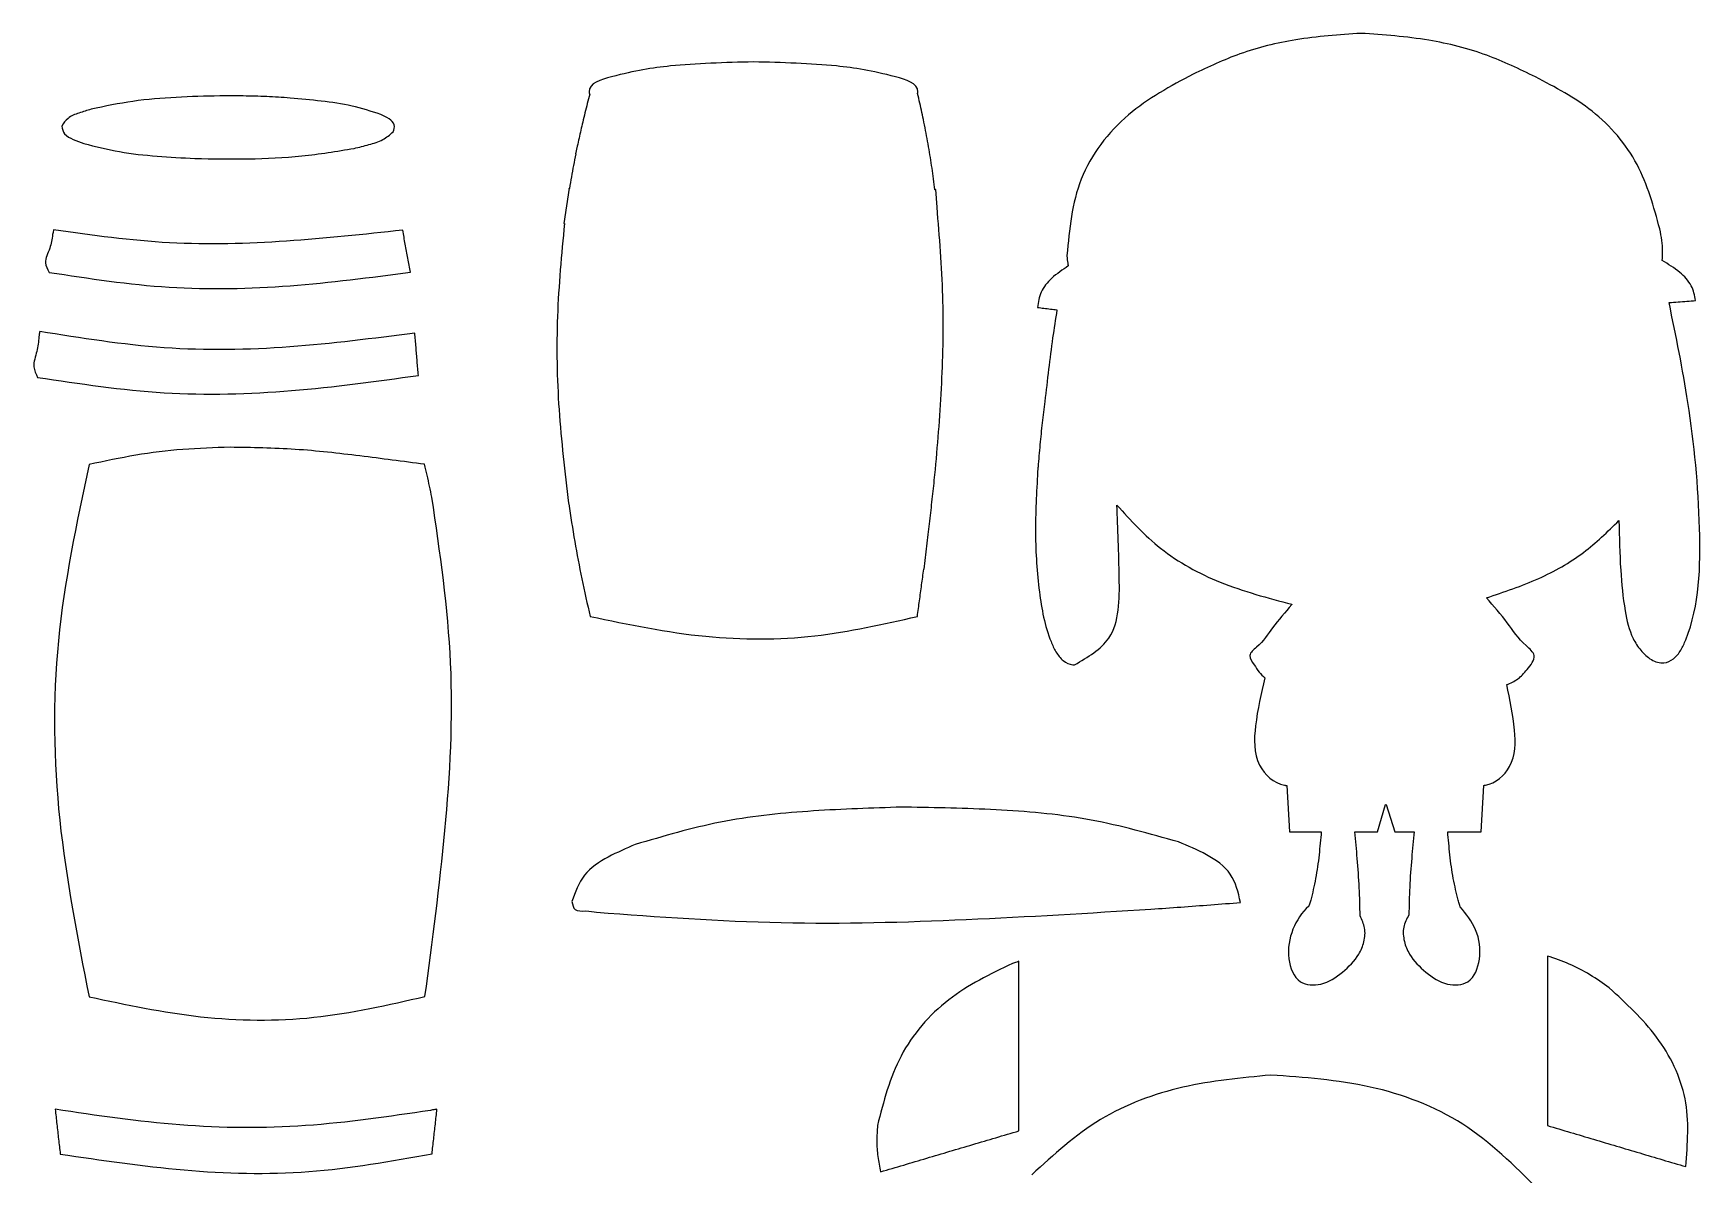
# Model space of a CAD drawing. Extents: x 20 to 557, y 92 to 795.
# Drawn here: x 20 to 557, y 427 to 795 of the extents above; entities that cross this region are included whole.
import ezdxf

# ---------------------------------------------------------------- set-up
doc = ezdxf.new("R2010")
doc.units = 0
doc.layers.add('Layer_1', color=7, linetype='CONTINUOUS')

msp = doc.modelspace()

# ---------------------------------------------------------------- linework, layer by layer
at = {"layer": 'Layer_1', "color": 7}
for points in [[(447.359752, 794.699029), (447.359752, 794.698909)], [(251.756184, 785.513197), (251.756184, 785.513197)], [(79.88836, 774.557576), (79.88836, 774.557576)], [(306.831184, 765.188197), (306.656184, 766.138197)], [(195.031184, 758.313197), (194.481184, 755.863197)], [(192.381184, 744.788197), (190.706184, 733.488199)], [(310.881184, 738.688197), (310.431184, 744.363197)], [(26.427609, 731.370271), (26.255449, 730.589015), (26.102649, 729.895271), (26.102649, 729.895335)], [(21.677609, 697.016767), (21.677609, 697.016767)], [(83.270464, 661.398863), (83.270464, 661.398903)], [(343.234752, 653.548911), (343.259712, 653.548911)], [(192.256184, 643.363199), (192.281144, 643.163199)], [(306.756144, 622.188199), (308.031144, 633.288199)], [(423.459712, 552.523991), (424.384712, 537.598991), (434.584712, 537.598991)], [(475.284752, 537.599031), (486.084752, 537.599031), (486.909752, 552.524031)], [(297.665496, 545.446391), (297.665496, 545.446351)], [(445.384752, 537.599031), (452.659752, 537.599031), (455.234752, 546.374031)], [(455.434752, 546.374031), (458.234752, 537.599031), (464.484752, 537.599031)], [(335.13392, 495.154831), (335.13392, 495.154831)], [(507.408048, 495.329191), (507.408048, 495.329191)], [(418.3338, 459.217503), (418.3338, 459.217503)], [(147.734752, 447.841727), (147.734752, 447.841767)]]:
    msp.add_lwpolyline(points, dxfattribs=at)
for points, knots in [([(447.359752, 794.698909), (440.334484, 794.216012), (427.144071, 793.309342), (408.843505, 788.842816), (398.277598, 783.881571), (393.309752, 781.548909)], [0, 0, 0, 0, 21.106871, 39.629571, 56.067037, 56.067037, 56.067037, 56.067037]), ([(503.559752, 780.674029), (498.400689, 783.159438), (487.436986, 788.441268), (468.398704, 793.224329), (454.667866, 794.186775), (447.359752, 794.699029)], [0, 0, 0, 0, 17.150532, 36.447188, 58.403937, 58.403937, 58.403937, 58.403937]), ([(251.756184, 785.513197), (242.525885, 785.264907), (226.634255, 784.837431), (211.219449, 782.279861), (198.652753, 778.660504), (198.870859, 775.558464), (198.934711, 775.307376), (198.998663, 775.145509), (199.031184, 775.063197)], [0, 0, 0, 0, 26.734444, 46.028179, 54.750852, 55.003907, 55.260337, 55.525654, 55.525654, 55.525654, 55.525654]), ([(304.606224, 775.313197), (304.620337, 775.368298), (304.648426, 775.477969), (304.674984, 775.645023), (304.812464, 778.681987), (292.341579, 782.268979), (276.870781, 784.842053), (260.982881, 785.266629), (251.756184, 785.513197)], [0, 0, 0, 0, 0.170549, 0.339455, 0.506955, 9.234995, 28.54057, 55.281487, 55.281487, 55.281487, 55.281487]), ([(393.309752, 781.548909), (386.05519, 777.66425), (371.219783, 769.720214), (355.08916, 748.663729), (353.478676, 731.590525), (352.684752, 723.173911)], [0, 0, 0, 0, 24.585378, 50.276518, 75.255455, 75.255455, 75.255455, 75.255455]), ([(543.584752, 731.724031), (541.637664, 738.856253), (537.705944, 753.258225), (522.867352, 770.554552), (509.890938, 777.355735), (503.559752, 780.674029)], [0, 0, 0, 0, 21.988251, 44.400495, 65.753577, 65.753577, 65.753577, 65.753577]), ([(79.88836, 774.557576), (75.214592, 774.439903), (65.887896, 774.205082), (51.996287, 773.103914), (42.955686, 771.203608), (38.475049, 770.261792)], [0, 0, 0, 0, 14.028313, 27.994075, 41.716885, 41.716885, 41.716885, 41.716885]), ([(102.566728, 773.864808), (100.05329, 774.026619), (95.022295, 774.350507), (87.458712, 774.571923), (82.41218, 774.562359), (79.88836, 774.557576)], [0, 0, 0, 0, 7.555535, 15.123454, 22.694701, 22.694701, 22.694701, 22.694701]), ([(131.761088, 768.577472), (128.694362, 769.571953), (122.447746, 771.597614), (112.586377, 772.955719), (105.915921, 773.560933), (102.566728, 773.864808)], [0, 0, 0, 0, 9.653799, 19.663828, 29.758037, 29.758037, 29.758037, 29.758037]), ([(199.031184, 775.063197), (198.768039, 774.072817), (198.242254, 772.093956), (197.496307, 769.117738), (196.806893, 766.263809), (196.171133, 763.533202), (195.585087, 760.925346), (195.215784, 759.183753), (195.031184, 758.313197)], [0, 0, 0, 0, 3.074194, 6.142494, 9.204564, 11.882166, 14.553355, 17.223075, 17.223075, 17.223075, 17.223075]), ([(306.631224, 766.138197), (306.420653, 767.155864), (305.998662, 769.195308), (305.321838, 772.253484), (304.845219, 774.291339), (304.606224, 775.313197)], [0, 0, 0, 0, 3.117648, 6.247883, 9.39617, 9.39617, 9.39617, 9.39617]), ([(38.475049, 770.261792), (37.183618, 769.866529), (34.657397, 769.093338), (31.004389, 767.743521), (29.633498, 765.73763), (29.013369, 764.830256)], [0, 0, 0, 0, 4.085334, 7.991492, 11.217977, 11.217977, 11.217977, 11.217977]), ([(135.77516, 762.960504), (136.019141, 763.731655), (136.544795, 765.393085), (134.303152, 767.402613), (132.649374, 768.166935), (131.761088, 768.577472)], [0, 0, 0, 0, 2.245513, 4.837917, 7.846176, 7.846176, 7.846176, 7.846176]), ([(29.013369, 764.830256), (29.236958, 763.938174), (29.742011, 761.923105), (32.861302, 760.418813), (34.990407, 759.634072), (36.096649, 759.226336)], [0, 0, 0, 0, 2.643137, 5.970425, 9.568941, 9.568941, 9.568941, 9.568941]), ([(123.188072, 757.658288), (124.769568, 758.040748), (127.887986, 758.794889), (132.394681, 760.118125), (134.698298, 762.055055), (135.77516, 762.960504)], [0, 0, 0, 0, 4.898503, 9.658941, 13.837717, 13.837717, 13.837717, 13.837717]), ([(306.656184, 766.138197), (306.65341, 766.138055), (306.647841, 766.13777), (306.639532, 766.138622), (306.63398, 766.138338), (306.631224, 766.138197)], [0, 0, 0, 0, 0.008323, 0.016707, 0.024976, 0.024976, 0.024976, 0.024976]), ([(310.206184, 744.338197), (309.897984, 746.643912), (309.278907, 751.275369), (308.164247, 758.229665), (307.27697, 762.861214), (306.831184, 765.188197)], [0, 0, 0, 0, 6.978531, 14.017672, 21.125282, 21.125282, 21.125282, 21.125282]), ([(36.096649, 759.226336), (39.935036, 758.258823), (47.704221, 756.300503), (59.745161, 755.056262), (67.852361, 754.624215), (71.917664, 754.407568)], [0, 0, 0, 0, 11.860941, 24.007443, 36.224279, 36.224279, 36.224279, 36.224279]), ([(71.917664, 754.407568), (77.666218, 754.305636), (89.152083, 754.101972), (106.325789, 754.884972), (117.590303, 756.737631), (123.188072, 757.658288)], [0, 0, 0, 0, 17.249518, 34.465304, 51.471536, 51.471536, 51.471536, 51.471536]), ([(194.531184, 755.863197), (194.289814, 754.631518), (193.807394, 752.169791), (193.143418, 748.468914), (192.735143, 745.997718), (192.531184, 744.763197)], [0, 0, 0, 0, 3.765277, 7.525571, 11.27932, 11.27932, 11.27932, 11.27932]), ([(194.481184, 755.863197), (194.486701, 755.862717), (194.497881, 755.861745), (194.514487, 755.864648), (194.525667, 755.863676), (194.531184, 755.863197)], [0, 0, 0, 0, 0.016552, 0.033542, 0.050095, 0.050095, 0.050095, 0.050095]), ([(192.531184, 744.763197), (192.514554, 744.766228), (192.481302, 744.772291), (192.43105, 744.779075), (192.397807, 744.785156), (192.381184, 744.788197)], [0, 0, 0, 0, 0.050708, 0.101388, 0.152078, 0.152078, 0.152078, 0.152078]), ([(310.431184, 744.363197), (310.40624, 744.360009), (310.356321, 744.35363), (310.28106, 744.347737), (310.231133, 744.341375), (310.206184, 744.338197)], [0, 0, 0, 0, 0.07543, 0.150956, 0.2264, 0.2264, 0.2264, 0.2264]), ([(308.006184, 633.288199), (308.28731, 635.614323), (308.849743, 640.268077), (309.626422, 647.259822), (311.05042, 661.152266), (312.616357, 682.085777), (313.212444, 710.307074), (311.663116, 729.16884), (310.881184, 738.688197)], [0, 0, 0, 0, 7.029117, 14.062779, 21.103972, 48.923832, 77.02847, 105.66542, 105.66542, 105.66542, 105.66542]), ([(138.827608, 731.295311), (126.359847, 729.964782), (101.430124, 727.304343), (63.707675, 726.198369), (38.849321, 729.646994), (26.427609, 731.370271)], [0, 0, 0, 0, 37.6251, 75.232701, 112.795153, 112.795153, 112.795153, 112.795153]), ([(141.277608, 717.745311), (141.002806, 719.2504), (140.4532, 722.260586), (139.654532, 726.780498), (139.103249, 729.790377), (138.827608, 731.295311)], [0, 0, 0, 0, 4.589903, 9.179832, 13.769727, 13.769727, 13.769727, 13.769727]), ([(190.906184, 733.438199), (189.966996, 723.490168), (188.08642, 703.5708), (188.663737, 673.389682), (191.054729, 653.405233), (192.256184, 643.363199)], [0, 0, 0, 0, 29.960475, 59.991139, 90.322699, 90.322699, 90.322699, 90.322699]), ([(190.706184, 733.488199), (190.728519, 733.483103), (190.773211, 733.472904), (190.839161, 733.453433), (190.883854, 733.443275), (190.906184, 733.438199)], [0, 0, 0, 0, 0.068711, 0.137495, 0.206178, 0.206178, 0.206178, 0.206178]), ([(544.359752, 721.549031), (544.426133, 722.552138), (544.56787, 724.693977), (544.282462, 728.109981), (543.825536, 730.4768), (543.584752, 731.724031)], [0, 0, 0, 0, 3.012844, 6.433043, 10.243171, 10.243171, 10.243171, 10.243171]), ([(26.102649, 729.895335), (25.891842, 728.415343), (25.453829, 725.340213), (23.08358, 721.256709), (24.449399, 718.739848), (24.996569, 717.731551)], [0, 0, 0, 0, 4.528385, 9.409084, 12.671256, 12.671256, 12.671256, 12.671256]), ([(353.134752, 719.798911), (351.283715, 718.559025), (347.888586, 716.284855), (344.006069, 711.691548), (343.465754, 708.134328), (343.209752, 706.448911)], [0, 0, 0, 0, 6.697559, 12.284506, 17.315126, 17.315126, 17.315126, 17.315126]), ([(352.684752, 723.173911), (352.711266, 722.773097), (352.762765, 721.994591), (352.913756, 720.867199), (353.062595, 720.147714), (353.134752, 719.798911)], [0, 0, 0, 0, 1.204881, 2.340253, 3.408612, 3.408612, 3.408612, 3.408612]), ([(555.134752, 708.649031), (554.787199, 710.29439), (554.043877, 713.81337), (549.853965, 718.198499), (546.305238, 720.362617), (544.359752, 721.549031)], [0, 0, 0, 0, 4.961689, 10.611714, 17.467853, 17.467853, 17.467853, 17.467853]), ([(24.996569, 717.731551), (37.838499, 715.756373), (63.535811, 711.803948), (102.647761, 712.770159), (128.401531, 716.086996), (141.277608, 717.745311)], [0, 0, 0, 0, 38.91356, 77.867878, 116.817306, 116.817306, 116.817306, 116.817306]), ([(546.584752, 707.974031), (547.546363, 708.048575), (549.461736, 708.197056), (552.311571, 708.424161), (554.199963, 708.574574), (555.134752, 708.649031)], [0, 0, 0, 0, 2.893486, 5.763356, 8.576606, 8.576606, 8.576606, 8.576606]), ([(343.209752, 706.448911), (343.898935, 706.356193), (345.285736, 706.169621), (347.377134, 705.90042), (348.780416, 705.732962), (349.484752, 705.648911)], [0, 0, 0, 0, 2.086174, 4.197884, 6.325873, 6.325873, 6.325873, 6.325873]), ([(349.484752, 705.648911), (349.006706, 702.635978), (347.997345, 696.274388), (346.756628, 686.422604), (345.979037, 679.588974), (345.584752, 676.123911)], [0, 0, 0, 0, 9.15135, 19.322416, 29.784843, 29.784843, 29.784843, 29.784843]), ([(530.434752, 637.774031), (530.543664, 632.448271), (530.742596, 622.720546), (532.017898, 610.016597), (533.959083, 601.066274), (537.36016, 595.900289), (540.56096, 592.83008), (544.681322, 591.421173), (548.273169, 593.137685), (550.482525, 596.004677), (556.399413, 609.287156), (557.094534, 637.083236), (553.720918, 673.213154), (548.785422, 697.25438), (546.584752, 707.974031)], [0, 0, 0, 0, 15.960037, 29.151681, 38.42613, 42.939317, 47.490989, 51.644378, 54.991805, 58.667054, 62.320857, 98.45962, 139.173056, 171.934486, 171.934486, 171.934486, 171.934486]), ([(21.927609, 698.691767), (21.899827, 698.505656), (21.844264, 698.133435), (21.760954, 697.575099), (21.70539, 697.202878), (21.677609, 697.016767)], [0, 0, 0, 0, 0.564519, 1.129035, 1.693554, 1.693554, 1.693554, 1.693554]), ([(142.727608, 698.191767), (129.349285, 696.454927), (102.589131, 692.980792), (61.931927, 692.260428), (35.257691, 696.548741), (21.927609, 698.691767)], [0, 0, 0, 0, 40.469955, 80.950523, 121.388407, 121.388407, 121.388407, 121.388407]), ([(143.852608, 684.541767), (143.726296, 686.058328), (143.473671, 689.091456), (143.115474, 693.642835), (142.856896, 696.67546), (142.727608, 698.191767)], [0, 0, 0, 0, 4.565433, 9.130883, 13.696296, 13.696296, 13.696296, 13.696296]), ([(21.677609, 697.016767), (21.545017, 695.438554), (21.272478, 692.194571), (19.381872, 687.73515), (20.719104, 685.041703), (21.277609, 683.916767)], [0, 0, 0, 0, 4.784015, 9.833443, 13.454895, 13.454895, 13.454895, 13.454895]), ([(21.277609, 683.916767), (34.813102, 681.865502), (61.910427, 677.75898), (103.155508, 678.900145), (130.286348, 682.661149), (143.852608, 684.541767)], [0, 0, 0, 0, 41.002234, 82.084253, 123.17136, 123.17136, 123.17136, 123.17136]), ([(345.584752, 676.123911), (345.295049, 673.838671), (344.70828, 669.210105), (343.968241, 662.184176), (343.580237, 657.439422), (343.384752, 655.048911)], [0, 0, 0, 0, 6.910491, 13.996634, 21.191945, 21.191945, 21.191945, 21.191945]), ([(83.270464, 661.398903), (78.175076, 661.241125), (67.989395, 660.925728), (52.799929, 659.046359), (42.846253, 656.897904), (37.870465, 655.823903)], [0, 0, 0, 0, 15.28849, 30.561692, 45.828451, 45.828451, 45.828451, 45.828451]), ([(145.845464, 655.923863), (138.921935, 656.836262), (125.075857, 658.660929), (104.237108, 661.052628), (90.260362, 661.283434), (83.270464, 661.398863)], [0, 0, 0, 0, 20.953812, 41.904654, 62.864639, 62.864639, 62.864639, 62.864639]), ([(37.870465, 655.823903), (33.842355, 636.986289), (25.784386, 599.302872), (26.686793, 541.087287), (34.125811, 503.328988), (37.845505, 484.448903)], [0, 0, 0, 0, 57.653353, 115.331765, 173.015895, 173.015895, 173.015895, 173.015895]), ([(148.20668, 645.317791), (147.963561, 646.502714), (147.478173, 648.868423), (146.677033, 652.401013), (146.122792, 654.748993), (145.845464, 655.923863)], [0, 0, 0, 0, 3.628733, 7.244795, 10.866287, 10.866287, 10.866287, 10.866287]), ([(343.384752, 655.048911), (343.368303, 654.88323), (343.334402, 654.541776), (343.283677, 654.041849), (343.250491, 653.707492), (343.234752, 653.548911)], [0, 0, 0, 0, 0.499485, 1.0294, 1.507482, 1.507482, 1.507482, 1.507482]), ([(343.259712, 653.548911), (342.901002, 646.887058), (342.205121, 633.963375), (343.357918, 615.586088), (345.763979, 602.679839), (349.050493, 595.440427), (351.233677, 592.572474), (353.527743, 591.444408), (354.743251, 591.362213), (354.901472, 591.350676), (355.007251, 591.349523), (355.059712, 591.348951)], [0, 0, 0, 0, 19.991323, 38.782231, 55.239039, 58.891467, 62.556455, 65.892598, 66.051102, 66.211024, 66.368376, 66.368376, 66.368376, 66.368376]), ([(145.995464, 484.523863), (148.368267, 502.31692), (153.113354, 537.899155), (156.048127, 591.938653), (150.819515, 627.531421), (148.20668, 645.317791)], [0, 0, 0, 0, 53.877947, 107.744152, 161.549773, 161.549773, 161.549773, 161.549773]), ([(192.281144, 643.163199), (192.899822, 639.13825), (194.141529, 631.060056), (196.456038, 618.972438), (198.270534, 610.942866), (199.181144, 606.913199)], [0, 0, 0, 0, 12.215983, 24.517842, 36.911233, 36.911233, 36.911233, 36.911233]), ([(355.159712, 591.323991), (359.419449, 593.826264), (369.655531, 599.839188), (369.663362, 621.201079), (369.078407, 635.181947), (368.759712, 642.798991)], [0, 0, 0, 0, 13.995186, 33.630217, 57.131955, 57.131955, 57.131955, 57.131955]), ([(368.759712, 642.798991), (373.232154, 637.887319), (382.676655, 627.515294), (402.420786, 616.80999), (417.345491, 612.881077), (425.159712, 610.823991)], [0, 0, 0, 0, 19.823518, 41.861518, 66.080659, 66.080659, 66.080659, 66.080659]), ([(487.759752, 612.924031), (493.446981, 614.811878), (504.407001, 618.450002), (519.082486, 626.739324), (526.755046, 634.197258), (530.434752, 637.774031)], [0, 0, 0, 0, 17.963363, 34.617708, 49.965902, 49.965902, 49.965902, 49.965902]), ([(308.031144, 633.288199), (308.028371, 633.287848), (308.022739, 633.287136), (308.014482, 633.289255), (308.008903, 633.288545), (308.006184, 633.288199)], [0, 0, 0, 0, 0.008319, 0.016901, 0.025061, 0.025061, 0.025061, 0.025061]), ([(304.531144, 606.913199), (304.763694, 608.603831), (305.228871, 611.985662), (305.910212, 617.060947), (306.357499, 620.445778), (306.581144, 622.138199)], [0, 0, 0, 0, 5.119649, 10.241017, 15.362418, 15.362418, 15.362418, 15.362418]), ([(306.581144, 622.138199), (306.600702, 622.143421), (306.63977, 622.153852), (306.697533, 622.172483), (306.736591, 622.182956), (306.756144, 622.188199)], [0, 0, 0, 0, 0.06072, 0.121292, 0.182016, 0.182016, 0.182016, 0.182016]), ([(494.284752, 584.949031), (495.547468, 585.487375), (498.153223, 586.598309), (500.864212, 589.857688), (504.538798, 594.237404), (498.662676, 598.796004), (494.553399, 605.160515), (490.096477, 610.253713), (487.759752, 612.924031)], [0, 0, 0, 0, 4.013758, 8.282838, 13.317156, 17.468491, 26.99027, 37.484466, 37.484466, 37.484466, 37.484466]), ([(199.181144, 606.913199), (211.531906, 604.337736), (235.34039, 599.373034), (271.204253, 599.358149), (293.578279, 604.430236), (304.531144, 606.913199)], [0, 0, 0, 0, 37.793483, 72.854252, 106.477444, 106.477444, 106.477444, 106.477444]), ([(425.109712, 610.723991), (422.949259, 608.26094), (418.969367, 603.723616), (415.449466, 598.112321), (410.633538, 594.536944), (413.007371, 591.422324), (414.393484, 588.995979), (415.791594, 587.746217), (416.459712, 587.148991)], [0, 0, 0, 0, 9.670264, 17.814134, 21.238393, 24.496361, 27.385427, 30.029617, 30.029617, 30.029617, 30.029617]), ([(425.159712, 610.823991), (425.15438, 610.812808), (425.143687, 610.790378), (425.125772, 610.757676), (425.115061, 610.73521), (425.109712, 610.723991)], [0, 0, 0, 0, 0.037161, 0.074533, 0.111813, 0.111813, 0.111813, 0.111813]), ([(355.059712, 591.348951), (355.070243, 591.341561), (355.090175, 591.327573), (355.126041, 591.323407), (355.148505, 591.323797), (355.159712, 591.323991)], [0, 0, 0, 0, 0.037971, 0.071868, 0.105616, 0.105616, 0.105616, 0.105616]), ([(416.459712, 587.148991), (415.260853, 582.076982), (413.097151, 572.923016), (412.631314, 559.307056), (419.412926, 553.098796), (422.962091, 552.532303), (423.213177, 552.515025), (423.378006, 552.521019), (423.459712, 552.523991)], [0, 0, 0, 0, 15.772883, 28.466916, 38.736468, 38.995326, 39.244736, 39.489896, 39.489896, 39.489896, 39.489896]), ([(486.909752, 552.524031), (486.967335, 552.525744), (487.083306, 552.529194), (487.258792, 552.544609), (490.607861, 553.091885), (497.128743, 558.672435), (497.209014, 571.534117), (495.329414, 580.156695), (494.284752, 584.949031)], [0, 0, 0, 0, 0.172812, 0.348041, 0.527949, 10.350613, 22.208174, 37.044155, 37.044155, 37.044155, 37.044155]), ([(297.665496, 545.446351), (288.204732, 545.128062), (269.286471, 544.491593), (240.954969, 541.48923), (222.785947, 536.141218), (213.715496, 533.471351)], [0, 0, 0, 0, 28.409397, 56.808984, 85.120802, 85.120802, 85.120802, 85.120802]), ([(302.640496, 545.471351), (302.087699, 545.472475), (300.982121, 545.474722), (299.323752, 545.466188), (298.218253, 545.45299), (297.665496, 545.446391)], [0, 0, 0, 0, 1.658391, 3.316733, 4.975119, 4.975119, 4.975119, 4.975119]), ([(388.615496, 534.296351), (379.312886, 536.928648), (360.677481, 542.201785), (331.667862, 544.889418), (312.316996, 545.277359), (302.640496, 545.471351)], [0, 0, 0, 0, 28.946785, 57.987499, 87.034621, 87.034621, 87.034621, 87.034621]), ([(455.234752, 546.374031), (455.257098, 546.373925), (455.301476, 546.373713), (455.368142, 546.374202), (455.412463, 546.374088), (455.434752, 546.374031)], [0, 0, 0, 0, 0.067038, 0.133134, 0.200001, 0.200001, 0.200001, 0.200001]), ([(434.584712, 537.598991), (434.362354, 535.129092), (433.907744, 530.07939), (432.936619, 522.676154), (431.752281, 517.841091), (431.184712, 515.523991)], [0, 0, 0, 0, 7.440928, 15.212956, 22.364991, 22.364991, 22.364991, 22.364991]), ([(447.084752, 510.474031), (447.022785, 513.493769), (446.896035, 519.670411), (446.229753, 528.711609), (445.657847, 534.726715), (445.384752, 537.599031)], [0, 0, 0, 0, 9.059701, 18.530919, 27.187027, 27.187027, 27.187027, 27.187027]), ([(464.484752, 537.599031), (464.215028, 534.76385), (463.649911, 528.823662), (462.988796, 519.88255), (462.851841, 513.76889), (462.784752, 510.774031)], [0, 0, 0, 0, 8.544214, 17.901587, 26.887097, 26.887097, 26.887097, 26.887097]), ([(478.684752, 515.524031), (478.117185, 517.841131), (476.93285, 522.676195), (475.961722, 530.07943), (475.50711, 535.129132), (475.284752, 537.599031)], [0, 0, 0, 0, 7.152034, 14.924062, 22.36499, 22.36499, 22.36499, 22.36499]), ([(213.715496, 533.471351), (210.794008, 532.222361), (204.938173, 529.718883), (196.527898, 524.285308), (194.37689, 518.132412), (193.315504, 515.096351)], [0, 0, 0, 0, 9.601561, 19.245381, 28.639282, 28.639282, 28.639282, 28.639282]), ([(408.590496, 514.796351), (407.836653, 518.048589), (406.311709, 524.627525), (397.688948, 530.528107), (391.641301, 533.039721), (388.615496, 534.296351)], [0, 0, 0, 0, 9.681598, 19.584852, 29.501097, 29.501097, 29.501097, 29.501097]), ([(431.184712, 515.523991), (431.117109, 515.317501), (430.982424, 514.906111), (430.782666, 514.289364), (430.650677, 513.879056), (430.584712, 513.673991)], [0, 0, 0, 0, 0.651823, 1.298627, 1.944868, 1.944868, 1.944868, 1.944868]), ([(479.359752, 513.449031), (479.285826, 513.678913), (479.137816, 514.139173), (478.91225, 514.830659), (478.76078, 515.292313), (478.684752, 515.524031)], [0, 0, 0, 0, 0.724429, 1.450418, 2.182033, 2.182033, 2.182033, 2.182033]), ([(193.315504, 515.096351), (193.523999, 514.071692), (193.994907, 511.757394), (197.952769, 512.245975), (200.155145, 511.855002), (201.260688, 511.658743)], [0, 0, 0, 0, 2.758486, 6.23032, 9.729723, 9.729723, 9.729723, 9.729723]), ([(201.260688, 511.658743), (221.06837, 510.217108), (260.693795, 507.333106), (320.305285, 508.998658), (359.94037, 511.431276), (379.757488, 512.647559)], [0, 0, 0, 0, 59.544234, 119.118717, 178.690652, 178.690652, 178.690652, 178.690652]), ([(379.757488, 512.647559), (382.961954, 512.875519), (389.37088, 513.331438), (398.981269, 514.05644), (405.387419, 514.549714), (408.590496, 514.796351)], [0, 0, 0, 0, 9.637682, 19.275347, 28.913025, 28.913025, 28.913025, 28.913025]), ([(430.584712, 513.673991), (430.58177, 513.671484), (430.575759, 513.666361), (430.568588, 513.656926), (428.320444, 511.648664), (424.778624, 506.18025), (423.260891, 497.30574), (426.520192, 488.316377), (435.272331, 487.851978), (441.471069, 492.196584), (446.386854, 496.958385), (448.503886, 502.127179), (448.936826, 506.576255), (447.688183, 509.204082), (447.084752, 510.474031)], [0, 0, 0, 0, 0.011564, 0.023634, 0.035341, 9.038324, 18.709964, 26.929894, 33.515245, 41.474343, 49.305485, 53.605847, 58.043733, 62.194247, 62.194247, 62.194247, 62.194247]), ([(462.784752, 510.774031), (462.11068, 509.498529), (460.71202, 506.851936), (461.121969, 502.253797), (463.24801, 496.99276), (468.19923, 492.196358), (474.395393, 487.850787), (483.111104, 488.318382), (486.349511, 497.124523), (485.095185, 506.12055), (481.230595, 511.058551), (479.359752, 513.449031)], [0, 0, 0, 0, 4.248946, 8.816319, 13.254298, 21.085438, 29.044535, 35.629889, 43.735658, 53.271482, 62.219478, 62.219478, 62.219478, 62.219478]), ([(335.13392, 495.154831), (327.998358, 491.719022), (313.700064, 484.834322), (297.614762, 466.122164), (293.658146, 450.700003), (291.68392, 443.004831)], [0, 0, 0, 0, 23.620733, 47.33141, 70.944455, 70.944455, 70.944455, 70.944455]), ([(337.23392, 495.854831), (337.000587, 495.777053), (336.53392, 495.621497), (335.83392, 495.388165), (335.367253, 495.232609), (335.13392, 495.154831)], [0, 0, 0, 0, 0.737865, 1.475729, 2.213594, 2.213594, 2.213594, 2.213594]), ([(527.333048, 487.279191), (525.289853, 488.73723), (521.209953, 491.648676), (514.514913, 495.130506), (509.777083, 496.746269), (507.408048, 497.554191)], [0, 0, 0, 0, 7.52524, 15.026577, 22.52867, 22.52867, 22.52867, 22.52867]), ([(507.408048, 497.554191), (507.408048, 497.306969), (507.408048, 496.812524), (507.408048, 496.070858), (507.408048, 495.576413), (507.408048, 495.329191)], [0, 0, 0, 0, 0.741666, 1.483334, 2.225, 2.225, 2.225, 2.225]), ([(507.408048, 495.329191), (507.408048, 489.509746), (507.408048, 477.870858), (507.408048, 460.412524), (507.408048, 448.773636), (507.408048, 442.954191)], [0, 0, 0, 0, 17.458334, 34.916666, 52.375, 52.375, 52.375, 52.375]), ([(37.845505, 484.448903), (49.751672, 481.904802), (73.557445, 476.818), (110.403125, 476.389322), (134.138556, 481.813996), (145.995464, 484.523863)], [0, 0, 0, 0, 36.48375, 72.947396, 109.344693, 109.344693, 109.344693, 109.344693]), ([(551.958048, 429.729191), (552.540359, 437.104952), (553.70641, 451.874561), (543.507595, 472.428997), (532.724331, 482.32934), (527.333048, 487.279191)], [0, 0, 0, 0, 21.861333, 43.77627, 65.688374, 65.688374, 65.688374, 65.688374]), ([(418.3338, 459.217503), (408.840355, 458.32718), (389.88262, 456.549269), (362.514958, 446.439457), (348.415691, 433.564019), (341.3838, 427.142503)], [0, 0, 0, 0, 28.581593, 57.075412, 85.426163, 85.426163, 85.426163, 85.426163]), ([(504.3588, 422.467503), (496.717446, 430.062943), (481.417547, 445.27091), (450.478651, 456.95323), (429.062323, 458.461789), (418.3338, 459.217503)], [0, 0, 0, 0, 32.030317, 64.132689, 96.357362, 96.357362, 96.357362, 96.357362]), ([(147.734752, 447.841767), (134.380951, 445.86005), (107.665518, 441.895455), (66.992882, 442.235524), (40.285986, 446.206573), (26.934756, 448.191767)], [0, 0, 0, 0, 40.458914, 80.941551, 121.410741, 121.410741, 121.410741, 121.410741]), ([(26.934756, 448.191767), (27.11032, 446.591205), (27.461449, 443.39007), (27.998924, 438.589567), (28.37284, 435.391024), (28.559796, 433.791767)], [0, 0, 0, 0, 4.830485, 9.66101, 14.491446, 14.491446, 14.491446, 14.491446]), ([(149.859752, 448.241727), (149.623641, 448.197282), (149.151419, 448.108393), (148.443085, 447.975061), (147.970863, 447.886172), (147.734752, 447.841727)], [0, 0, 0, 0, 0.720774, 1.441546, 2.162319, 2.162319, 2.162319, 2.162319]), ([(148.259752, 433.866727), (148.438073, 435.463894), (148.794715, 438.658231), (149.344287, 443.448093), (149.687931, 446.643854), (149.859752, 448.241727)], [0, 0, 0, 0, 4.821273, 9.642556, 14.463794, 14.463794, 14.463794, 14.463794]), ([(291.68392, 443.004831), (291.577412, 441.33465), (291.364491, 437.995803), (291.721071, 432.973665), (292.379582, 429.694716), (292.70892, 428.054831)], [0, 0, 0, 0, 5.017104, 10.029661, 15.04473, 15.04473, 15.04473, 15.04473]), ([(292.70892, 428.054831), (297.655619, 429.523294), (307.549026, 432.460222), (322.386894, 436.873046), (332.284925, 439.79424), (337.23392, 441.254831)], [0, 0, 0, 0, 15.48018, 30.960386, 46.440461, 46.440461, 46.440461, 46.440461]), ([(507.408048, 442.954191), (512.359777, 441.490669), (522.26328, 438.563612), (537.106909, 434.133827), (547.007672, 431.197402), (551.958048, 429.729191)], [0, 0, 0, 0, 15.490431, 30.981001, 46.471539, 46.471539, 46.471539, 46.471539]), ([(28.559796, 433.791767), (41.806705, 431.81218), (68.29679, 427.853563), (108.683042, 426.814482), (135.076885, 431.517648), (148.259752, 433.866727)], [0, 0, 0, 0, 40.182185, 80.353043, 120.438433, 120.438433, 120.438433, 120.438433])]:
    msp.add_open_spline(points, degree=3, knots=knots, dxfattribs=at)
msp.add_open_spline([(337.23392, 441.254831), (337.23392, 447.321498), (337.23392, 459.454831), (337.23392, 477.654831), (337.23392, 489.788164), (337.23392, 495.854831)], degree=3, dxfattribs=at)

doc.saveas('drawing.dxf')
